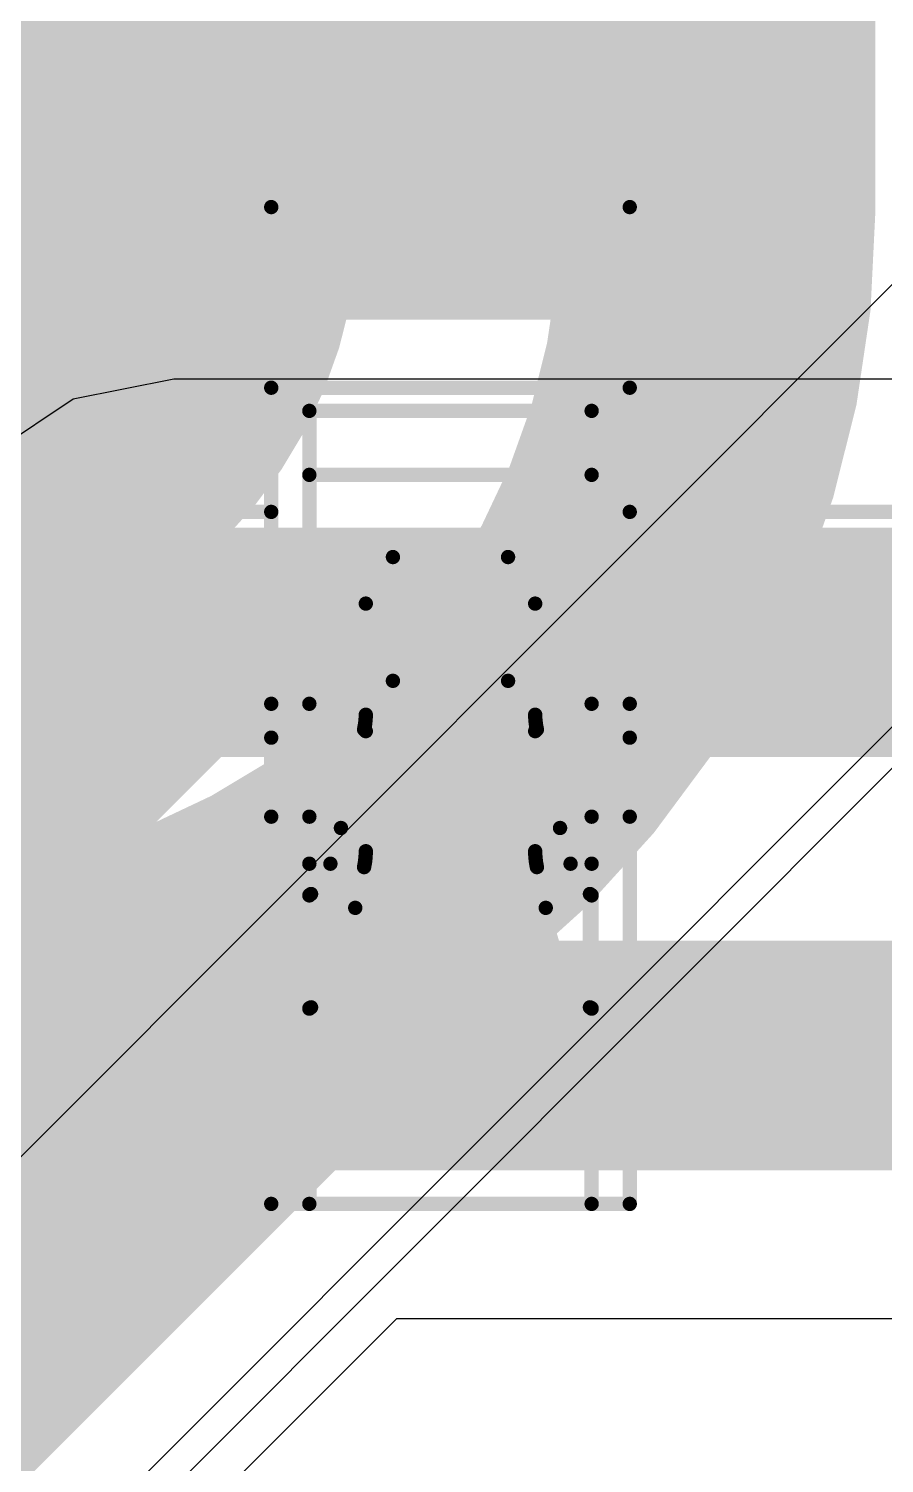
# Model space of a CAD drawing. Header units: inches. Extents: x -6 to 5433, y -4 to 5447.
# Drawn here: x 20.271 to 21.029, y 27.422 to 28.693 of the extents above; entities that cross this region are included whole.
import ezdxf

# ---------------------------------------------------------------- set-up
doc = ezdxf.new("R2010")
doc.units = ezdxf.units.IN
for name, color, linetype in [('Bottom Layer', 5, 'Continuous'), ('Bottom Solder', 6, 'Continuous'), ('Mechanical 4', 56, 'Continuous'), ('Top Layer', 1, 'Continuous'), ('Top Paste', 8, 'Continuous'), ('Top Solder', 216, 'Continuous')]:
    doc.layers.add(name, color=color, linetype=linetype)

msp = doc.modelspace()

# ---------------------------------------------------------------- hatches: boundary and pattern name
at = {"layer": 'Top Layer'}
msp.add_hatch(color=1, dxfattribs=at).paths.add_polyline_path([(20.83559968, 28.53674633), (16.13559892, 28.53674633), (16.13559892, 29.17674759), (20.83559968, 29.17674759)])
at = {"layer": 'Top Paste'}
msp.add_hatch(color=8, dxfattribs=at).paths.add_polyline_path([(20.83559968, 28.53674633), (16.13559892, 28.53674633), (16.13559892, 29.17674759), (20.83559968, 29.17674759)])
at = {"layer": 'Top Solder'}
msp.add_hatch(color=216, dxfattribs=at).paths.add_polyline_path([(20.93719968, 28.43514633), (16.03399892, 28.43514633), (16.03399892, 29.27834759), (20.93719968, 29.27834759)])

# ---------------------------------------------------------------- linework, layer by layer
at = {"layer": 'Bottom Layer'}
for points in [[(20.42418064, 28.52852054, 0.2794, 0.2794, 0), (20.42418064, 29.5766109, 0.2794, 0.2794, 0)], [(20.88138064, 28.52852054, 0.2794, 0.2794, 0), (20.88138064, 29.5766109, 0.2794, 0.2794, 0)], [(20.88138064, 28.52852054, 0.2794, 0.2794, -0.9999999999999999), (19.43358064, 28.52852054, 0.2794, 0.2794, 0)], [(20.42418064, 28.52852054, 0.2794, 0.2794, -0.9999999999999999), (19.89078064, 28.52852054, 0.2794, 0.2794, 0)]]:
    msp.add_lwpolyline(points, format="xyseb", dxfattribs=at)
for points in [[(20.35433064, 28.52852054, 0.1397, 0.1397, 1), (20.49403064, 28.52852054, 0.1397, 0.1397, 1)], [(20.35433064, 28.52852054, 0.1397, 0.1397, 1), (20.49403064, 28.52852054, 0.1397, 0.1397, 1)], [(20.81153064, 28.52852054, 0.1397, 0.1397, 1), (20.95123064, 28.52852054, 0.1397, 0.1397, 1)], [(20.81153064, 28.52852054, 0.1397, 0.1397, 1), (20.95123064, 28.52852054, 0.1397, 0.1397, 1)]]:
    msp.add_lwpolyline(points, format="xyseb", close=True, dxfattribs=at)
at = {"layer": 'Bottom Solder'}
for p in [(12.48452672, 19.90351874), (13.15449744, 20.14521752)]:
    msp.add_line(p, (5432.852131479999, 5447.49311058), dxfattribs=at)
at = {"layer": 'Mechanical 4'}
for points in [[(20.4861541, 28.53494674, 0.0127, 0.0127, 0), (20.8036541, 28.53494674, 0.0127, 0.0127, 0)], [(20.4861541, 28.06494514, 0.0127, 0.0127, 0), (20.4861541, 28.53494674, 0.0127, 0.0127, 0)], [(20.8036541, 28.06494514, 0.0127, 0.0127, 0), (20.8036541, 28.53494674, 0.0127, 0.0127, 0)], [(20.4861541, 28.37494452, 0.0127, 0.0127, 0), (20.8036541, 28.37494452, 0.0127, 0.0127, 0)], [(20.51990562, 28.35440862, 0.0127, 0.0127, 0), (20.76990512, 28.35440862, 0.0127, 0.0127, 0)], [(20.51990562, 27.65194622, 0.0127, 0.0127, 0), (20.51990562, 28.35440862, 0.0127, 0.0127, 0)], [(20.76990512, 27.65194622, 0.0127, 0.0127, 0), (20.76990512, 28.35440862, 0.0127, 0.0127, 0)], [(20.51990562, 28.29773868, 0.0127, 0.0127, 0), (20.76990512, 28.29773868, 0.0127, 0.0127, 0)], [(20.1686541, 28.26494474, 0.0127, 0.0127, 0), (20.4861541, 28.26494474, 0.0127, 0.0127, 0)], [(20.8036541, 28.26494474, 0.0127, 0.0127, 0), (21.1211541, 28.26494474, 0.0127, 0.0127, 0)], [(20.56990552, 28.18369522, 0.0127, 0.0127, -0.2473774344944057), (20.5939136, 28.22494482, 0.0127, 0.0127, 0)], [(20.59391614, 28.22494482, 0.0127, 0.0127, 0), (20.6958946, 28.22494482, 0.0127, 0.0127, 0)], [(20.59391614, 28.11528286, 0.0127, 0.0127, 0), (20.59391614, 28.22494482, 0.0127, 0.0127, 0)], [(20.6958946, 28.11528286, 0.0127, 0.0127, 0), (20.6958946, 28.22494482, 0.0127, 0.0127, 0)], [(20.69589714, 28.22494482, 0.0127, 0.0127, -0.2473774344944055), (20.71990522, 28.18369522, 0.0127, 0.0127, 0)], [(20.56990552, 27.96434844, 0.0127, 0.0127, 0), (20.56990552, 28.18369522, 0.0127, 0.0127, 0)], [(20.71990522, 27.96434844, 0.0127, 0.0127, 0), (20.71990522, 28.18369522, 0.0127, 0.0127, 0)], [(20.56990552, 28.07071348, 0.0127, 0.0127, -0.2374800627721871), (20.5939136, 28.1152854, 0.0127, 0.0127, 0)], [(20.59391614, 28.11528286, 0.0127, 0.0127, 0), (20.6958946, 28.11528286, 0.0127, 0.0127, 0)], [(20.69589714, 28.1152854, 0.0127, 0.0127, -0.2374800627721868), (20.71990522, 28.07071348, 0.0127, 0.0127, 0)], [(20.4861541, 28.09494508, 0.0127, 0.0127, 0), (20.51990562, 28.09494508, 0.0127, 0.0127, 0)], [(20.76990512, 28.09494508, 0.0127, 0.0127, 0), (20.8036541, 28.09494508, 0.0127, 0.0127, 0)], [(20.56990552, 28.08525752, 0.0127, 0.0127, -0.05786385222271111), (20.5683866, 28.07223494, 0.0127, 0.0127, 0)], [(20.72142414, 28.07223494, 0.0127, 0.0127, -0.05786385222358634), (20.71990522, 28.08525752, 0.0127, 0.0127, 0)], [(20.5478634, 27.9849453, 0.0127, 0.0127, 0), (20.5683866, 28.07223494, 0.0127, 0.0127, 0)], [(20.5683866, 27.95027684, 0.0127, 0.0127, 0), (20.5683866, 28.07223494, 0.0127, 0.0127, 0)], [(20.72142414, 28.07223494, 0.0127, 0.0127, 0), (20.7419448, 27.9849453, 0.0127, 0.0127, 0)], [(20.72142414, 27.95027684, 0.0127, 0.0127, 0), (20.72142414, 28.07223494, 0.0127, 0.0127, 0)], [(20.1686541, 28.06494514, 0.0127, 0.0127, 0), (20.4861541, 28.06494514, 0.0127, 0.0127, 0)], [(20.4861541, 27.65194622, 0.0127, 0.0127, 0), (20.4861541, 28.06494514, 0.0127, 0.0127, 0)], [(20.8036541, 28.06494514, 0.0127, 0.0127, 0), (21.1211541, 28.06494514, 0.0127, 0.0127, 0)], [(20.8036541, 27.65194622, 0.0127, 0.0127, 0), (20.8036541, 28.06494514, 0.0127, 0.0127, 0)], [(20.4861541, 27.99494528, 0.0127, 0.0127, 0), (20.51990562, 27.99494528, 0.0127, 0.0127, 0)], [(20.76990512, 27.99494528, 0.0127, 0.0127, 0), (20.8036541, 27.99494528, 0.0127, 0.0127, 0)], [(20.54786594, 27.98494784, 0.0127, 0.0127, -0.162590632754761), (20.52142454, 27.92645418, 0.0127, 0.0127, 0)], [(20.7683862, 27.92645418, 0.0127, 0.0127, -0.1625906327552086), (20.7419448, 27.98494784, 0.0127, 0.0127, 0)], [(20.56990552, 27.96434844, 0.0127, 0.0127, -0.05365793627952005), (20.5683866, 27.95027684, 0.0127, 0.0127, 0)], [(20.72142414, 27.95027684, 0.0127, 0.0127, -0.05365793627908281), (20.71990522, 27.96434844, 0.0127, 0.0127, 0)], [(20.51990562, 27.95328166, 0.0127, 0.0127, 0), (20.538567, 27.95328166, 0.0127, 0.0127, 0)], [(20.75124374, 27.95328166, 0.0127, 0.0127, 0), (20.76990512, 27.95328166, 0.0127, 0.0127, 0)], [(20.56053292, 27.91417836, 0.0127, 0.0127, 0), (20.5683866, 27.95027684, 0.0127, 0.0127, 0)], [(20.72142414, 27.95027684, 0.0127, 0.0127, 0), (20.72927782, 27.91417836, 0.0127, 0.0127, 0)], [(20.5204695, 27.92584458, 0.0127, 0.0127, -0.008119992708775291), (20.52068032, 27.92598681999999, 0.0127, 0.0127, 0)], [(20.52067778, 27.92598936, 0.0127, 0.0127, -0.004820635627450078), (20.520914, 27.92613922, 0.0127, 0.0127, 0)], [(20.520914, 27.92613922, 0.0127, 0.0127, 0), (20.52142454, 27.92645418, 0.0127, 0.0127, 0)], [(20.52142454, 27.82607592, 0.0127, 0.0127, 0), (20.52142454, 27.92645418, 0.0127, 0.0127, 0)], [(20.7683862, 27.92645418, 0.0127, 0.0127, 0), (20.7686529, 27.92629415999999, 0.0127, 0.0127, 0)], [(20.7683862, 27.82607592, 0.0127, 0.0127, 0), (20.7683862, 27.92645418, 0.0127, 0.0127, 0)], [(20.7686529, 27.92629415999999, 0.0127, 0.0127, 0), (20.76891198, 27.92613414, 0.0127, 0.0127, 0)], [(20.76890944, 27.9261316, 0.0127, 0.0127, -0.006054857883955152), (20.7691482, 27.92598174, 0.0127, 0.0127, 0)], [(20.76915074, 27.92598428, 0.0127, 0.0127, -0.01073696930539565), (20.76935648, 27.92584204, 0.0127, 0.0127, 0)], [(20.51990562, 27.92521466, 0.0127, 0.0127, -0.01102176073213525), (20.51994118, 27.92530102, 0.0127, 0.0127, 0)], [(20.51994118, 27.92530102, 0.0127, 0.0127, -0.02840440636578462), (20.5199869, 27.92538992, 0.0127, 0.0127, 0)], [(20.5199869, 27.92538992, 0.0127, 0.0127, -0.03504147035748444), (20.52005294, 27.92548644, 0.0127, 0.0127, 0)], [(20.52005294, 27.92548644, 0.0127, 0.0127, -0.03231858313711475), (20.520152, 27.92559312, 0.0127, 0.0127, 0)], [(20.520152, 27.92559312, 0.0127, 0.0127, -0.02446223688399396), (20.52028916, 27.9257125, 0.0127, 0.0127, 0)], [(20.5202917, 27.92570996, 0.0127, 0.0127, -0.01372918967137847), (20.5204695, 27.92584458, 0.0127, 0.0127, 0)], [(20.56053292, 27.91418089999999, 0.0127, 0.0127, -0.1798939642534223), (20.52142454, 27.82607592, 0.0127, 0.0127, 0)], [(20.56053292, 27.91417836, 0.0127, 0.0127, 0), (20.72927782, 27.91417836, 0.0127, 0.0127, 0)], [(20.7683862, 27.82607592, 0.0127, 0.0127, -0.1798939642534224), (20.72927782, 27.91418089999999, 0.0127, 0.0127, 0)], [(20.76935648, 27.9258395, 0.0127, 0.0127, -0.01856237101571962), (20.76952158, 27.9257125, 0.0127, 0.0127, 0)], [(20.76952158, 27.92571504, 0.0127, 0.0127, -0.02338621063046682), (20.76964604, 27.9255982, 0.0127, 0.0127, 0)], [(20.76964604, 27.92559566, 0.0127, 0.0127, -0.0543214512354606), (20.76980606, 27.925395, 0.0127, 0.0127, 0)], [(20.7698086, 27.92539754, 0.0127, 0.0127, -0.02859688063110067), (20.76990766, 27.92521466, 0.0127, 0.0127, 0)], [(20.51990562, 27.82514628, 0.0127, 0.0127, -0.01323430945180799), (20.51994118, 27.82521232, 0.0127, 0.0127, 0)], [(20.51990562, 27.82494561999999, 0.0127, 0.0127, 0), (20.76990512, 27.82494561999999, 0.0127, 0.0127, 0)], [(20.51994118, 27.82521232, 0.0127, 0.0127, -0.03268862892787987), (20.5199869, 27.8252809, 0.0127, 0.0127, 0)], [(20.5199869, 27.82527582, 0.0127, 0.0127, -0.03744583051271424), (20.52005294, 27.82534948, 0.0127, 0.0127, 0)], [(20.52005294, 27.82534948, 0.0127, 0.0127, -0.03188120462097398), (20.520152, 27.82542822, 0.0127, 0.0127, 0)], [(20.52014946, 27.82543076, 0.0127, 0.0127, -0.02261994756008181), (20.52028916, 27.8255222, 0.0127, 0.0127, 0)], [(20.52028916, 27.82551966, 0.0127, 0.0127, -0.01220889246992504), (20.52046696, 27.82561872, 0.0127, 0.0127, 0)], [(20.52046696, 27.82561872, 0.0127, 0.0127, -0.007070305401501448), (20.52067778, 27.8257254, 0.0127, 0.0127, 0)], [(20.52067778, 27.8257254, 0.0127, 0.0127, 0), (20.520914, 27.8258397, 0.0127, 0.0127, 0)], [(20.520914, 27.8258397, 0.0127, 0.0127, 0), (20.52142454, 27.82607592, 0.0127, 0.0127, 0)], [(20.7683862, 27.82607592, 0.0127, 0.0127, 0), (20.7686529, 27.825954, 0.0127, 0.0127, 0)], [(20.7686529, 27.825954, 0.0127, 0.0127, 0), (20.76891198, 27.82583716, 0.0127, 0.0127, 0)], [(20.76891198, 27.82583716, 0.0127, 0.0127, -0.005205334057641705), (20.76915074, 27.8257254, 0.0127, 0.0127, 0)], [(20.7691482, 27.82572286, 0.0127, 0.0127, -0.009375622385767406), (20.76935394, 27.82561618, 0.0127, 0.0127, 0)], [(20.76935394, 27.82561618, 0.0127, 0.0127, -0.01668702498908725), (20.76952158, 27.82551966, 0.0127, 0.0127, 0)], [(20.76952158, 27.82551966, 0.0127, 0.0127, -0.0219939169789498), (20.76964604, 27.8254333, 0.0127, 0.0127, 0)], [(20.7696435, 27.8254333, 0.0127, 0.0127, -0.0267508918888632), (20.76973748, 27.82535456, 0.0127, 0.0127, 0)], [(20.76974002, 27.82535456, 0.0127, 0.0127, -0.02828763822720626), (20.7698086, 27.82528344, 0.0127, 0.0127, 0)], [(20.7698086, 27.82528344, 0.0127, 0.0127, -0.03260546150640309), (20.76990512, 27.82514628, 0.0127, 0.0127, 0)], [(20.4861541, 27.65194622, 0.0127, 0.0127, 0), (20.8036541, 27.65194622, 0.0127, 0.0127, 0)]]:
    msp.add_lwpolyline(points, format="xyseb", dxfattribs=at)
for points in [[(20.4829791, 28.53494674, 0.00635, 0.00635, 1), (20.4893291, 28.53494674, 0.00635, 0.00635, 1)], [(20.4829791, 28.53494674, 0.00635, 0.00635, 1), (20.4893291, 28.53494674, 0.00635, 0.00635, 1)], [(20.8004791, 28.53494674, 0.00635, 0.00635, 1), (20.8068291, 28.53494674, 0.00635, 0.00635, 1)], [(20.8004791, 28.53494674, 0.00635, 0.00635, 1), (20.8068291, 28.53494674, 0.00635, 0.00635, 1)], [(20.4829791, 28.37494452, 0.00635, 0.00635, 1), (20.4893291, 28.37494452, 0.00635, 0.00635, 1)], [(20.8004791, 28.37494452, 0.00635, 0.00635, 1), (20.8068291, 28.37494452, 0.00635, 0.00635, 1)], [(20.51673062, 28.35440862, 0.00635, 0.00635, 1), (20.52308062, 28.35440862, 0.00635, 0.00635, 1)], [(20.51673062, 28.35440862, 0.00635, 0.00635, 1), (20.52308062, 28.35440862, 0.00635, 0.00635, 1)], [(20.76673012, 28.35440862, 0.00635, 0.00635, 1), (20.77308012, 28.35440862, 0.00635, 0.00635, 1)], [(20.76673012, 28.35440862, 0.00635, 0.00635, 1), (20.77308012, 28.35440862, 0.00635, 0.00635, 1)], [(20.51673062, 28.29773868, 0.00635, 0.00635, 1), (20.52308062, 28.29773868, 0.00635, 0.00635, 1)], [(20.76673012, 28.29773868, 0.00635, 0.00635, 1), (20.77308012, 28.29773868, 0.00635, 0.00635, 1)], [(20.4829791, 28.26494474, 0.00635, 0.00635, 1), (20.4893291, 28.26494474, 0.00635, 0.00635, 1)], [(20.8004791, 28.26494474, 0.00635, 0.00635, 1), (20.8068291, 28.26494474, 0.00635, 0.00635, 1)], [(20.5907386, 28.22494482, 0.00635, 0.00635, 1), (20.5970886, 28.22494482, 0.00635, 0.00635, 1)], [(20.59074114, 28.22494482, 0.00635, 0.00635, 1), (20.59709114, 28.22494482, 0.00635, 0.00635, 1)], [(20.59074114, 28.22494482, 0.00635, 0.00635, 1), (20.59709114, 28.22494482, 0.00635, 0.00635, 1)], [(20.6927196, 28.22494482, 0.00635, 0.00635, 1), (20.6990696, 28.22494482, 0.00635, 0.00635, 1)], [(20.6927196, 28.22494482, 0.00635, 0.00635, 1), (20.6990696, 28.22494482, 0.00635, 0.00635, 1)], [(20.69272214, 28.22494482, 0.00635, 0.00635, 1), (20.69907214, 28.22494482, 0.00635, 0.00635, 1)], [(20.56673052, 28.18369522, 0.00635, 0.00635, 1), (20.57308052, 28.18369522, 0.00635, 0.00635, 1)], [(20.56673052, 28.18369522, 0.00635, 0.00635, 1), (20.57308052, 28.18369522, 0.00635, 0.00635, 1)], [(20.71673022, 28.18369522, 0.00635, 0.00635, 1), (20.72308022, 28.18369522, 0.00635, 0.00635, 1)], [(20.71673022, 28.18369522, 0.00635, 0.00635, 1), (20.72308022, 28.18369522, 0.00635, 0.00635, 1)], [(20.5907386, 28.1152854, 0.00635, 0.00635, 1), (20.5970886, 28.1152854, 0.00635, 0.00635, 1)], [(20.59074114, 28.11528286, 0.00635, 0.00635, 1), (20.59709114, 28.11528286, 0.00635, 0.00635, 1)], [(20.59074114, 28.11528286, 0.00635, 0.00635, 1), (20.59709114, 28.11528286, 0.00635, 0.00635, 1)], [(20.6927196, 28.11528286, 0.00635, 0.00635, 1), (20.6990696, 28.11528286, 0.00635, 0.00635, 1)], [(20.6927196, 28.11528286, 0.00635, 0.00635, 1), (20.6990696, 28.11528286, 0.00635, 0.00635, 1)], [(20.69272214, 28.1152854, 0.00635, 0.00635, 1), (20.69907214, 28.1152854, 0.00635, 0.00635, 1)], [(20.4829791, 28.09494508, 0.00635, 0.00635, 1), (20.4893291, 28.09494508, 0.00635, 0.00635, 1)], [(20.51673062, 28.09494508, 0.00635, 0.00635, 1), (20.52308062, 28.09494508, 0.00635, 0.00635, 1)], [(20.76673012, 28.09494508, 0.00635, 0.00635, 1), (20.77308012, 28.09494508, 0.00635, 0.00635, 1)], [(20.8004791, 28.09494508, 0.00635, 0.00635, 1), (20.8068291, 28.09494508, 0.00635, 0.00635, 1)], [(20.56673052, 28.08525752, 0.00635, 0.00635, 1), (20.57308052, 28.08525752, 0.00635, 0.00635, 1)], [(20.71673022, 28.08525752, 0.00635, 0.00635, 1), (20.72308022, 28.08525752, 0.00635, 0.00635, 1)], [(20.5652116, 28.07223494, 0.00635, 0.00635, 1), (20.5715616, 28.07223494, 0.00635, 0.00635, 1)], [(20.5652116, 28.07223494, 0.00635, 0.00635, 1), (20.5715616, 28.07223494, 0.00635, 0.00635, 1)], [(20.5652116, 28.07223494, 0.00635, 0.00635, 1), (20.5715616, 28.07223494, 0.00635, 0.00635, 1)], [(20.56673052, 28.07071348, 0.00635, 0.00635, 1), (20.57308052, 28.07071348, 0.00635, 0.00635, 1)], [(20.71673022, 28.07071348, 0.00635, 0.00635, 1), (20.72308022, 28.07071348, 0.00635, 0.00635, 1)], [(20.71824914, 28.07223494, 0.00635, 0.00635, 1), (20.72459914, 28.07223494, 0.00635, 0.00635, 1)], [(20.71824914, 28.07223494, 0.00635, 0.00635, 1), (20.72459914, 28.07223494, 0.00635, 0.00635, 1)], [(20.71824914, 28.07223494, 0.00635, 0.00635, 1), (20.72459914, 28.07223494, 0.00635, 0.00635, 1)], [(20.4829791, 28.06494514, 0.00635, 0.00635, 1), (20.4893291, 28.06494514, 0.00635, 0.00635, 1)], [(20.4829791, 28.06494514, 0.00635, 0.00635, 1), (20.4893291, 28.06494514, 0.00635, 0.00635, 1)], [(20.4829791, 28.06494514, 0.00635, 0.00635, 1), (20.4893291, 28.06494514, 0.00635, 0.00635, 1)], [(20.8004791, 28.06494514, 0.00635, 0.00635, 1), (20.8068291, 28.06494514, 0.00635, 0.00635, 1)], [(20.8004791, 28.06494514, 0.00635, 0.00635, 1), (20.8068291, 28.06494514, 0.00635, 0.00635, 1)], [(20.8004791, 28.06494514, 0.00635, 0.00635, 1), (20.8068291, 28.06494514, 0.00635, 0.00635, 1)], [(20.4829791, 27.99494528, 0.00635, 0.00635, 1), (20.4893291, 27.99494528, 0.00635, 0.00635, 1)], [(20.51673062, 27.99494528, 0.00635, 0.00635, 1), (20.52308062, 27.99494528, 0.00635, 0.00635, 1)], [(20.76673012, 27.99494528, 0.00635, 0.00635, 1), (20.77308012, 27.99494528, 0.00635, 0.00635, 1)], [(20.8004791, 27.99494528, 0.00635, 0.00635, 1), (20.8068291, 27.99494528, 0.00635, 0.00635, 1)], [(20.5446884, 27.9849453, 0.00635, 0.00635, 1), (20.5510384, 27.9849453, 0.00635, 0.00635, 1)], [(20.54469094, 27.98494784, 0.00635, 0.00635, 1), (20.55104094, 27.98494784, 0.00635, 0.00635, 1)], [(20.7387698, 27.98494784, 0.00635, 0.00635, 1), (20.7451198, 27.98494784, 0.00635, 0.00635, 1)], [(20.7387698, 27.9849453, 0.00635, 0.00635, 1), (20.7451198, 27.9849453, 0.00635, 0.00635, 1)], [(20.56673052, 27.96434844, 0.00635, 0.00635, 1), (20.57308052, 27.96434844, 0.00635, 0.00635, 1)], [(20.56673052, 27.96434844, 0.00635, 0.00635, 1), (20.57308052, 27.96434844, 0.00635, 0.00635, 1)], [(20.71673022, 27.96434844, 0.00635, 0.00635, 1), (20.72308022, 27.96434844, 0.00635, 0.00635, 1)], [(20.71673022, 27.96434844, 0.00635, 0.00635, 1), (20.72308022, 27.96434844, 0.00635, 0.00635, 1)], [(20.51673062, 27.95328166, 0.00635, 0.00635, 1), (20.52308062, 27.95328166, 0.00635, 0.00635, 1)], [(20.535392, 27.95328166, 0.00635, 0.00635, 1), (20.541742, 27.95328166, 0.00635, 0.00635, 1)], [(20.74806874, 27.95328166, 0.00635, 0.00635, 1), (20.75441874, 27.95328166, 0.00635, 0.00635, 1)], [(20.76673012, 27.95328166, 0.00635, 0.00635, 1), (20.77308012, 27.95328166, 0.00635, 0.00635, 1)], [(20.5652116, 27.95027684, 0.00635, 0.00635, 1), (20.5715616, 27.95027684, 0.00635, 0.00635, 1)], [(20.5652116, 27.95027684, 0.00635, 0.00635, 1), (20.5715616, 27.95027684, 0.00635, 0.00635, 1)], [(20.5652116, 27.95027684, 0.00635, 0.00635, 1), (20.5715616, 27.95027684, 0.00635, 0.00635, 1)], [(20.71824914, 27.95027684, 0.00635, 0.00635, 1), (20.72459914, 27.95027684, 0.00635, 0.00635, 1)], [(20.71824914, 27.95027684, 0.00635, 0.00635, 1), (20.72459914, 27.95027684, 0.00635, 0.00635, 1)], [(20.71824914, 27.95027684, 0.00635, 0.00635, 1), (20.72459914, 27.95027684, 0.00635, 0.00635, 1)], [(20.51750278, 27.92598936, 0.00635, 0.00635, 1), (20.52385278, 27.92598936, 0.00635, 0.00635, 1)], [(20.51750532, 27.92598681999999, 0.00635, 0.00635, 1), (20.52385532, 27.92598681999999, 0.00635, 0.00635, 1)], [(20.517739, 27.92613922, 0.00635, 0.00635, 1), (20.524089, 27.92613922, 0.00635, 0.00635, 1)], [(20.517739, 27.92613922, 0.00635, 0.00635, 1), (20.524089, 27.92613922, 0.00635, 0.00635, 1)], [(20.51824954, 27.92645418, 0.00635, 0.00635, 1), (20.52459954, 27.92645418, 0.00635, 0.00635, 1)], [(20.51824954, 27.92645418, 0.00635, 0.00635, 1), (20.52459954, 27.92645418, 0.00635, 0.00635, 1)], [(20.51824954, 27.92645418, 0.00635, 0.00635, 1), (20.52459954, 27.92645418, 0.00635, 0.00635, 1)], [(20.7652112, 27.92645418, 0.00635, 0.00635, 1), (20.7715612, 27.92645418, 0.00635, 0.00635, 1)], [(20.7652112, 27.92645418, 0.00635, 0.00635, 1), (20.7715612, 27.92645418, 0.00635, 0.00635, 1)], [(20.7652112, 27.92645418, 0.00635, 0.00635, 1), (20.7715612, 27.92645418, 0.00635, 0.00635, 1)], [(20.7654779, 27.92629415999999, 0.00635, 0.00635, 1), (20.7718279, 27.92629415999999, 0.00635, 0.00635, 1)], [(20.7654779, 27.92629415999999, 0.00635, 0.00635, 1), (20.7718279, 27.92629415999999, 0.00635, 0.00635, 1)], [(20.76573444, 27.9261316, 0.00635, 0.00635, 1), (20.77208444, 27.9261316, 0.00635, 0.00635, 1)], [(20.76573698, 27.92613414, 0.00635, 0.00635, 1), (20.77208698, 27.92613414, 0.00635, 0.00635, 1)], [(20.7659732, 27.92598174, 0.00635, 0.00635, 1), (20.7723232, 27.92598174, 0.00635, 0.00635, 1)], [(20.76597574, 27.92598428, 0.00635, 0.00635, 1), (20.77232574, 27.92598428, 0.00635, 0.00635, 1)], [(20.51673062, 27.92521466, 0.00635, 0.00635, 1), (20.52308062, 27.92521466, 0.00635, 0.00635, 1)], [(20.51676618, 27.92530102, 0.00635, 0.00635, 1), (20.52311618, 27.92530102, 0.00635, 0.00635, 1)], [(20.51676618, 27.92530102, 0.00635, 0.00635, 1), (20.52311618, 27.92530102, 0.00635, 0.00635, 1)], [(20.5168119, 27.92538992, 0.00635, 0.00635, 1), (20.5231619, 27.92538992, 0.00635, 0.00635, 1)], [(20.5168119, 27.92538992, 0.00635, 0.00635, 1), (20.5231619, 27.92538992, 0.00635, 0.00635, 1)], [(20.51687794, 27.92548644, 0.00635, 0.00635, 1), (20.52322794, 27.92548644, 0.00635, 0.00635, 1)], [(20.51687794, 27.92548644, 0.00635, 0.00635, 1), (20.52322794, 27.92548644, 0.00635, 0.00635, 1)], [(20.516977, 27.92559312, 0.00635, 0.00635, 1), (20.523327, 27.92559312, 0.00635, 0.00635, 1)], [(20.516977, 27.92559312, 0.00635, 0.00635, 1), (20.523327, 27.92559312, 0.00635, 0.00635, 1)], [(20.51711416, 27.9257125, 0.00635, 0.00635, 1), (20.52346416, 27.9257125, 0.00635, 0.00635, 1)], [(20.5171167, 27.92570996, 0.00635, 0.00635, 1), (20.5234667, 27.92570996, 0.00635, 0.00635, 1)], [(20.5172945, 27.92584458, 0.00635, 0.00635, 1), (20.5236445, 27.92584458, 0.00635, 0.00635, 1)], [(20.5172945, 27.92584458, 0.00635, 0.00635, 1), (20.5236445, 27.92584458, 0.00635, 0.00635, 1)], [(20.55735792, 27.91418089999999, 0.00635, 0.00635, 1), (20.56370792, 27.91418089999999, 0.00635, 0.00635, 1)], [(20.55735792, 27.91417836, 0.00635, 0.00635, 1), (20.56370792, 27.91417836, 0.00635, 0.00635, 1)], [(20.55735792, 27.91417836, 0.00635, 0.00635, 1), (20.56370792, 27.91417836, 0.00635, 0.00635, 1)], [(20.72610282, 27.91418089999999, 0.00635, 0.00635, 1), (20.73245282, 27.91418089999999, 0.00635, 0.00635, 1)], [(20.72610282, 27.91417836, 0.00635, 0.00635, 1), (20.73245282, 27.91417836, 0.00635, 0.00635, 1)], [(20.72610282, 27.91417836, 0.00635, 0.00635, 1), (20.73245282, 27.91417836, 0.00635, 0.00635, 1)], [(20.76618148, 27.92584204, 0.00635, 0.00635, 1), (20.77253148, 27.92584204, 0.00635, 0.00635, 1)], [(20.76618148, 27.9258395, 0.00635, 0.00635, 1), (20.77253148, 27.9258395, 0.00635, 0.00635, 1)], [(20.76634658, 27.92571504, 0.00635, 0.00635, 1), (20.77269658, 27.92571504, 0.00635, 0.00635, 1)], [(20.76634658, 27.9257125, 0.00635, 0.00635, 1), (20.77269658, 27.9257125, 0.00635, 0.00635, 1)], [(20.76647104, 27.9255982, 0.00635, 0.00635, 1), (20.77282104, 27.9255982, 0.00635, 0.00635, 1)], [(20.76647104, 27.92559566, 0.00635, 0.00635, 1), (20.77282104, 27.92559566, 0.00635, 0.00635, 1)], [(20.76663106, 27.925395, 0.00635, 0.00635, 1), (20.77298106, 27.925395, 0.00635, 0.00635, 1)], [(20.7666336, 27.92539754, 0.00635, 0.00635, 1), (20.7729836, 27.92539754, 0.00635, 0.00635, 1)], [(20.76673266, 27.92521466, 0.00635, 0.00635, 1), (20.77308266, 27.92521466, 0.00635, 0.00635, 1)], [(20.51673062, 27.82514628, 0.00635, 0.00635, 1), (20.52308062, 27.82514628, 0.00635, 0.00635, 1)], [(20.51673062, 27.82494561999999, 0.00635, 0.00635, 1), (20.52308062, 27.82494561999999, 0.00635, 0.00635, 1)], [(20.51676618, 27.82521232, 0.00635, 0.00635, 1), (20.52311618, 27.82521232, 0.00635, 0.00635, 1)], [(20.51676618, 27.82521232, 0.00635, 0.00635, 1), (20.52311618, 27.82521232, 0.00635, 0.00635, 1)], [(20.5168119, 27.8252809, 0.00635, 0.00635, 1), (20.5231619, 27.8252809, 0.00635, 0.00635, 1)], [(20.5168119, 27.82527582, 0.00635, 0.00635, 1), (20.5231619, 27.82527582, 0.00635, 0.00635, 1)], [(20.51687794, 27.82534948, 0.00635, 0.00635, 1), (20.52322794, 27.82534948, 0.00635, 0.00635, 1)], [(20.51687794, 27.82534948, 0.00635, 0.00635, 1), (20.52322794, 27.82534948, 0.00635, 0.00635, 1)], [(20.51697446, 27.82543076, 0.00635, 0.00635, 1), (20.52332446, 27.82543076, 0.00635, 0.00635, 1)], [(20.516977, 27.82542822, 0.00635, 0.00635, 1), (20.523327, 27.82542822, 0.00635, 0.00635, 1)], [(20.51711416, 27.8255222, 0.00635, 0.00635, 1), (20.52346416, 27.8255222, 0.00635, 0.00635, 1)], [(20.51711416, 27.82551966, 0.00635, 0.00635, 1), (20.52346416, 27.82551966, 0.00635, 0.00635, 1)], [(20.51729196, 27.82561872, 0.00635, 0.00635, 1), (20.52364196, 27.82561872, 0.00635, 0.00635, 1)], [(20.51729196, 27.82561872, 0.00635, 0.00635, 1), (20.52364196, 27.82561872, 0.00635, 0.00635, 1)], [(20.51750278, 27.8257254, 0.00635, 0.00635, 1), (20.52385278, 27.8257254, 0.00635, 0.00635, 1)], [(20.51750278, 27.8257254, 0.00635, 0.00635, 1), (20.52385278, 27.8257254, 0.00635, 0.00635, 1)], [(20.517739, 27.8258397, 0.00635, 0.00635, 1), (20.524089, 27.8258397, 0.00635, 0.00635, 1)], [(20.517739, 27.8258397, 0.00635, 0.00635, 1), (20.524089, 27.8258397, 0.00635, 0.00635, 1)], [(20.51824954, 27.82607592, 0.00635, 0.00635, 1), (20.52459954, 27.82607592, 0.00635, 0.00635, 1)], [(20.51824954, 27.82607592, 0.00635, 0.00635, 1), (20.52459954, 27.82607592, 0.00635, 0.00635, 1)], [(20.51824954, 27.82607592, 0.00635, 0.00635, 1), (20.52459954, 27.82607592, 0.00635, 0.00635, 1)], [(20.7652112, 27.82607592, 0.00635, 0.00635, 1), (20.7715612, 27.82607592, 0.00635, 0.00635, 1)], [(20.7652112, 27.82607592, 0.00635, 0.00635, 1), (20.7715612, 27.82607592, 0.00635, 0.00635, 1)], [(20.7652112, 27.82607592, 0.00635, 0.00635, 1), (20.7715612, 27.82607592, 0.00635, 0.00635, 1)], [(20.7654779, 27.825954, 0.00635, 0.00635, 1), (20.7718279, 27.825954, 0.00635, 0.00635, 1)], [(20.7654779, 27.825954, 0.00635, 0.00635, 1), (20.7718279, 27.825954, 0.00635, 0.00635, 1)], [(20.76573698, 27.82583716, 0.00635, 0.00635, 1), (20.77208698, 27.82583716, 0.00635, 0.00635, 1)], [(20.76573698, 27.82583716, 0.00635, 0.00635, 1), (20.77208698, 27.82583716, 0.00635, 0.00635, 1)], [(20.7659732, 27.82572286, 0.00635, 0.00635, 1), (20.7723232, 27.82572286, 0.00635, 0.00635, 1)], [(20.76597574, 27.8257254, 0.00635, 0.00635, 1), (20.77232574, 27.8257254, 0.00635, 0.00635, 1)], [(20.76617894, 27.82561618, 0.00635, 0.00635, 1), (20.77252894, 27.82561618, 0.00635, 0.00635, 1)], [(20.76617894, 27.82561618, 0.00635, 0.00635, 1), (20.77252894, 27.82561618, 0.00635, 0.00635, 1)], [(20.76634658, 27.82551966, 0.00635, 0.00635, 1), (20.77269658, 27.82551966, 0.00635, 0.00635, 1)], [(20.76634658, 27.82551966, 0.00635, 0.00635, 1), (20.77269658, 27.82551966, 0.00635, 0.00635, 1)], [(20.7664685, 27.8254333, 0.00635, 0.00635, 1), (20.7728185, 27.8254333, 0.00635, 0.00635, 1)], [(20.76647104, 27.8254333, 0.00635, 0.00635, 1), (20.77282104, 27.8254333, 0.00635, 0.00635, 1)], [(20.76656248, 27.82535456, 0.00635, 0.00635, 1), (20.77291248, 27.82535456, 0.00635, 0.00635, 1)], [(20.76656502, 27.82535456, 0.00635, 0.00635, 1), (20.77291502, 27.82535456, 0.00635, 0.00635, 1)], [(20.7666336, 27.82528344, 0.00635, 0.00635, 1), (20.7729836, 27.82528344, 0.00635, 0.00635, 1)], [(20.7666336, 27.82528344, 0.00635, 0.00635, 1), (20.7729836, 27.82528344, 0.00635, 0.00635, 1)], [(20.76673012, 27.82514628, 0.00635, 0.00635, 1), (20.77308012, 27.82514628, 0.00635, 0.00635, 1)], [(20.76673012, 27.82494561999999, 0.00635, 0.00635, 1), (20.77308012, 27.82494561999999, 0.00635, 0.00635, 1)], [(20.4829791, 27.65194622, 0.00635, 0.00635, 1), (20.4893291, 27.65194622, 0.00635, 0.00635, 1)], [(20.4829791, 27.65194622, 0.00635, 0.00635, 1), (20.4893291, 27.65194622, 0.00635, 0.00635, 1)], [(20.51673062, 27.65194622, 0.00635, 0.00635, 1), (20.52308062, 27.65194622, 0.00635, 0.00635, 1)], [(20.76673012, 27.65194622, 0.00635, 0.00635, 1), (20.77308012, 27.65194622, 0.00635, 0.00635, 1)], [(20.8004791, 27.65194622, 0.00635, 0.00635, 1), (20.8068291, 27.65194622, 0.00635, 0.00635, 1)], [(20.8004791, 27.65194622, 0.00635, 0.00635, 1), (20.8068291, 27.65194622, 0.00635, 0.00635, 1)]]:
    msp.add_lwpolyline(points, format="xyseb", close=True, dxfattribs=at)
at = {"layer": 'Top Layer'}
for p, q in [((20.39982712, 28.38252134), (20.31063248, 28.36477944)), ((25.45081016, 28.38252134), (20.39982712, 28.38252134)), ((20.31063248, 28.36477944), (20.23501668, 28.31425376)), ((19.7967219, 26.74974584), (20.59732228, 27.55034622)), ((20.59732228, 27.55034622), (24.30109694, 27.55034622))]:
    msp.add_line(p, q, dxfattribs=at)
for points in [[(19.06059942, 26.81021562, 0.2032, 0.2032, 0), (20.39982712, 28.14944332, 0.2032, 0.2032, 0)], [(20.39982712, 28.14944332, 0.2032, 0.2032, 0), (25.54735302, 28.14944332, 0.2032, 0.2032, 0)], [(19.56059842, 26.84324324, 0.2032, 0.2032, 0), (20.50077942, 27.78342424, 0.2032, 0.2032, 0)], [(20.50077942, 27.78342424, 0.2032, 0.2032, 0), (32.596709, 27.78342424, 0.2032, 0.2032, 0)]]:
    msp.add_lwpolyline(points, format="xyseb", dxfattribs=at)
for points in [[(20.34902712, 28.14944332, 0.1016, 0.1016, 1), (20.45062712, 28.14944332, 0.1016, 0.1016, 1)], [(20.34902712, 28.14944332, 0.1016, 0.1016, 1), (20.45062712, 28.14944332, 0.1016, 0.1016, 1)], [(20.44997942, 27.78342424, 0.1016, 0.1016, 1), (20.55157942, 27.78342424, 0.1016, 0.1016, 1)], [(20.44997942, 27.78342424, 0.1016, 0.1016, 1), (20.55157942, 27.78342424, 0.1016, 0.1016, 1)]]:
    msp.add_lwpolyline(points, format="xyseb", close=True, dxfattribs=at)
at = {"layer": 'Top Solder'}
msp.add_line((-1.79103782, 5.215628379999999), (5432.852131479999, 5447.49311058), dxfattribs=at)

doc.saveas('drawing.dxf')
